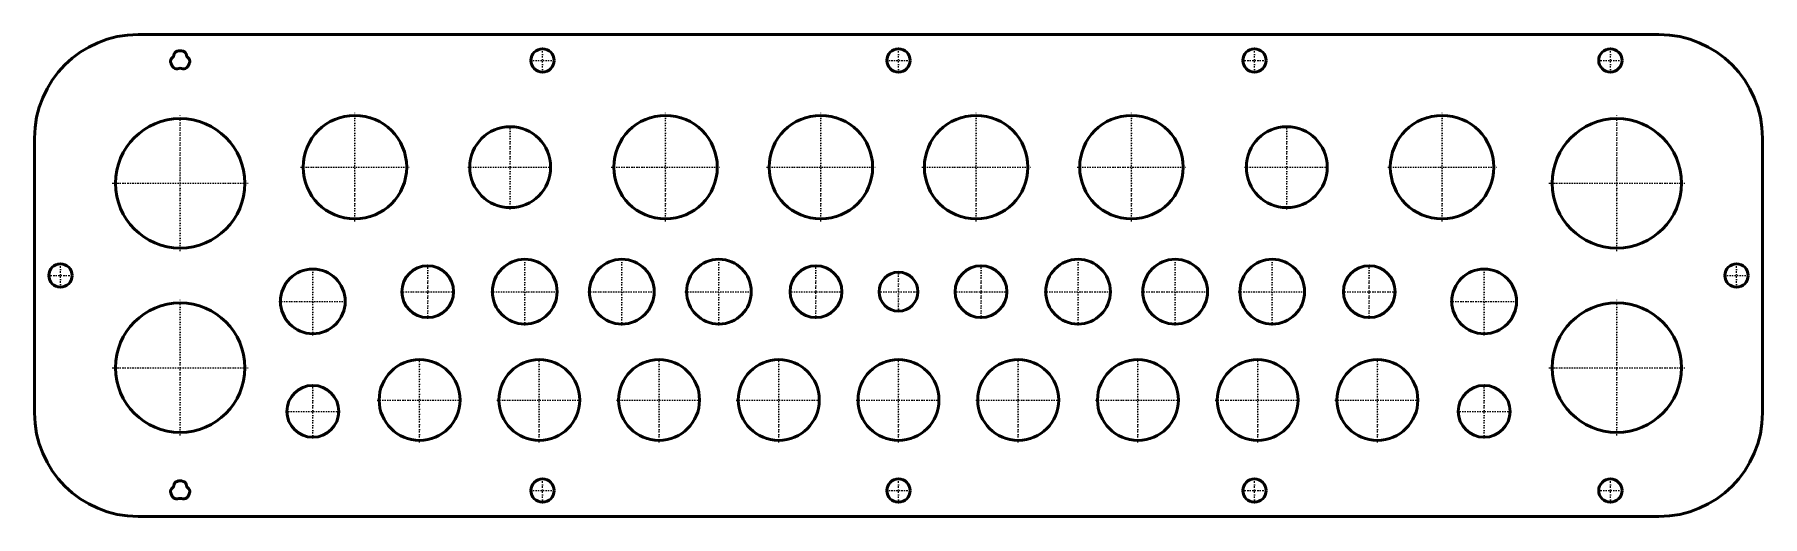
# Model space of a CAD drawing. Header units: millimetres. Extents: x -267 to 267, y -75 to 75.
import ezdxf

# ---------------------------------------------------------------- set-up
doc = ezdxf.new("R2010")
doc.units = ezdxf.units.MM
doc.linetypes.add('Center', pattern=[1.5, 0.45, -0.5, 0.05, -0.5])
doc.layers.add('AM_0', color=7, linetype='Continuous', lineweight=50)
doc.layers.add('AM_7', color=7, linetype='Center', lineweight=25)

msp = doc.modelspace()

# ---------------------------------------------------------------- linework, layer by layer
at = {"layer": 'AM_0'}
for p, q in [((235, 74.5), (-235, 74.5)), ((-267, 42.5), (-267, -42.5)), ((267, -42.5), (267, 42.5)), ((-235, -74.5), (235, -74.5))]:
    msp.add_line(p, q, dxfattribs=at)
for centre, radius in [((-110, 66.5), 3.6), ((0, 66.5), 3.6), ((110, 66.5), 3.6), ((220, 66.5), 3.6), ((-222, 28.5), 20), ((-168, 33.5), 16), ((-72, 33.5), 16), ((-24, 33.5), 16), ((24, 33.5), 16), ((72, 33.5), 16), ((168, 33.5), 16), ((222, 28.5), 20), ((-120, 33.5), 12.5), ((120, 33.5), 12.5), ((-259, 0), 3.6), ((-181, -8), 10), ((-145.5, -5), 8), ((-115.5, -5), 10), ((-85.5, -5), 10), ((-55.5, -5), 10), ((-25.5, -5), 8), ((0, -5), 6), ((25.5, -5), 8), ((55.5, -5), 10), ((85.5, -5), 10), ((115.5, -5), 10), ((145.5, -5), 8), ((181, -8), 10), ((259, 0), 3.6), ((-222, -28.5), 20), ((222, -28.5), 20), ((-148, -38.5), 12.5), ((-111, -38.5), 12.5), ((-74, -38.5), 12.5), ((-37, -38.5), 12.5), ((0, -38.5), 12.5), ((37, -38.5), 12.5), ((74, -38.5), 12.5), ((111, -38.5), 12.5), ((148, -38.5), 12.5), ((-181, -42), 8), ((181, -42), 8), ((-110, -66.5), 3.6), ((0, -66.5), 3.6), ((110, -66.5), 3.6), ((220, -66.5), 3.6)]:
    msp.add_circle(centre, radius, dxfattribs=at)
for centre, radius, start, end in [((-235, 42.5), 32, 90, 180), ((-222, 66.5), 3, 72.1683, 107.8317), ((235, 42.5), 32, 360, 90), ((-223.47, 66.18), 1.5, 126.2475, 192.1683), ((-222, 66.5), 3, 192.1683, 227.8317), ((-224.94, 68.2), 1, 306.2475, 353.7525), ((-223.01, 65.39), 1.5, 227.8317, 293.7525), ((-222.46, 67.93), 1.5, 107.8317, 173.7525), ((-222, 63.1), 1, 66.2475, 113.7525), ((-220.99, 65.39), 1.5, 246.2475, 312.1683), ((-221.54, 67.93), 1.5, 6.2475, 72.1683), ((-219.06, 68.2), 1, 186.2475, 233.7525), ((-222, 66.5), 3, 312.1683, 347.8317), ((-220.53, 66.18), 1.5, 347.8317, 53.7525), ((-235, -42.5), 32, 180, 270), ((235, -42.5), 32, 270, 0), ((-222.46, -65.07), 1.5, 107.8317, 173.7525), ((-222, -66.5), 3, 72.1683, 107.8317), ((-221.54, -65.07), 1.5, 6.2475, 72.1683), ((-223.47, -66.82), 1.5, 126.2475, 192.1683), ((-222, -66.5), 3, 192.1683, 227.8317), ((-224.94, -64.8), 1, 306.2475, 353.7525), ((-223.01, -67.61), 1.5, 227.8317, 293.7525), ((-222, -69.9), 1, 66.2475, 113.7525), ((-220.99, -67.61), 1.5, 246.2475, 312.1683), ((-219.06, -64.8), 1, 186.2475, 233.7525), ((-222, -66.5), 3, 312.1683, 347.8317), ((-220.53, -66.82), 1.5, 347.8317, 53.7525)]:
    msp.add_arc(centre, radius, start, end, dxfattribs=at)
at = {"layer": 'AM_7'}
for p, q in [((-110, 62.72), (-110, 70.28)), ((0, 62.72), (0, 70.28)), ((110, 62.72), (110, 70.28)), ((220, 62.72), (220, 70.28)), ((-113.78, 66.5), (-106.22, 66.5)), ((-3.78, 66.5), (3.78, 66.5)), ((106.22, 66.5), (113.78, 66.5)), ((216.22, 66.5), (223.78, 66.5)), ((-222, 7.5), (-222, 49.5)), ((-168, 16.7), (-168, 50.3)), ((-72, 16.7), (-72, 50.3)), ((-24, 16.7), (-24, 50.3)), ((24, 16.7), (24, 50.3)), ((72, 16.7), (72, 50.3)), ((168, 16.7), (168, 50.3)), ((222, 7.5), (222, 49.5)), ((-120, 20.38), (-120, 46.62)), ((120, 20.38), (120, 46.62)), ((-184.8, 33.5), (-151.2, 33.5)), ((-133.12, 33.5), (-106.88, 33.5)), ((-88.8, 33.5), (-55.2, 33.5)), ((-40.8, 33.5), (-7.2, 33.5)), ((7.2, 33.5), (40.8, 33.5)), ((55.2, 33.5), (88.8, 33.5)), ((106.88, 33.5), (133.12, 33.5)), ((151.2, 33.5), (184.8, 33.5)), ((-243, 28.5), (-201, 28.5)), ((201, 28.5), (243, 28.5)), ((-115.5, -15.5), (-115.5, 5.5)), ((-85.5, -15.5), (-85.5, 5.5)), ((-55.5, -15.5), (-55.5, 5.5)), ((55.5, -15.5), (55.5, 5.5)), ((85.5, -15.5), (85.5, 5.5)), ((115.5, -15.5), (115.5, 5.5)), ((-262.78, 0), (-255.22, 0)), ((-259, -3.78), (-259, 3.78)), ((-181, -18.5), (-181, 2.5)), ((-145.5, -13.4), (-145.5, 3.4)), ((-25.5, -13.4), (-25.5, 3.4)), ((0, -11.3), (0, 1.3)), ((25.5, -13.4), (25.5, 3.4)), ((145.5, -13.4), (145.5, 3.4)), ((181, -18.5), (181, 2.5)), ((255.22, 0), (262.78, 0)), ((259, -3.78), (259, 3.78)), ((-153.9, -5), (-137.1, -5)), ((-126, -5), (-105, -5)), ((-96, -5), (-75, -5)), ((-66, -5), (-45, -5)), ((-33.9, -5), (-17.1, -5)), ((-6.3, -5), (6.3, -5)), ((17.1, -5), (33.9, -5)), ((45, -5), (66, -5)), ((75, -5), (96, -5)), ((105, -5), (126, -5)), ((137.1, -5), (153.9, -5)), ((-222, -49.5), (-222, -7.5)), ((-191.5, -8), (-170.5, -8)), ((170.5, -8), (191.5, -8)), ((222, -49.5), (222, -7.5)), ((-148, -51.62), (-148, -25.38)), ((-111, -51.62), (-111, -25.38)), ((-74, -51.62), (-74, -25.38)), ((-37, -51.62), (-37, -25.38)), ((0, -51.62), (0, -25.38)), ((37, -51.62), (37, -25.38)), ((74, -51.62), (74, -25.38)), ((111, -51.62), (111, -25.38)), ((148, -51.62), (148, -25.38)), ((-243, -28.5), (-201, -28.5)), ((201, -28.5), (243, -28.5)), ((-181, -50.4), (-181, -33.6)), ((181, -50.4), (181, -33.6)), ((-189.4, -42), (-172.6, -42)), ((-161.12, -38.5), (-134.88, -38.5)), ((-124.12, -38.5), (-97.88, -38.5)), ((-87.12, -38.5), (-60.88, -38.5)), ((-50.12, -38.5), (-23.88, -38.5)), ((-13.12, -38.5), (13.12, -38.5)), ((23.88, -38.5), (50.12, -38.5)), ((60.88, -38.5), (87.12, -38.5)), ((97.88, -38.5), (124.12, -38.5)), ((134.88, -38.5), (161.12, -38.5)), ((172.6, -42), (189.4, -42)), ((-110, -70.28), (-110, -62.72)), ((0, -70.28), (0, -62.72)), ((110, -70.28), (110, -62.72)), ((220, -70.28), (220, -62.72)), ((-113.78, -66.5), (-106.22, -66.5)), ((-3.78, -66.5), (3.78, -66.5)), ((106.22, -66.5), (113.78, -66.5)), ((216.22, -66.5), (223.78, -66.5))]:
    msp.add_line(p, q, dxfattribs=at)

doc.saveas('drawing.dxf')
